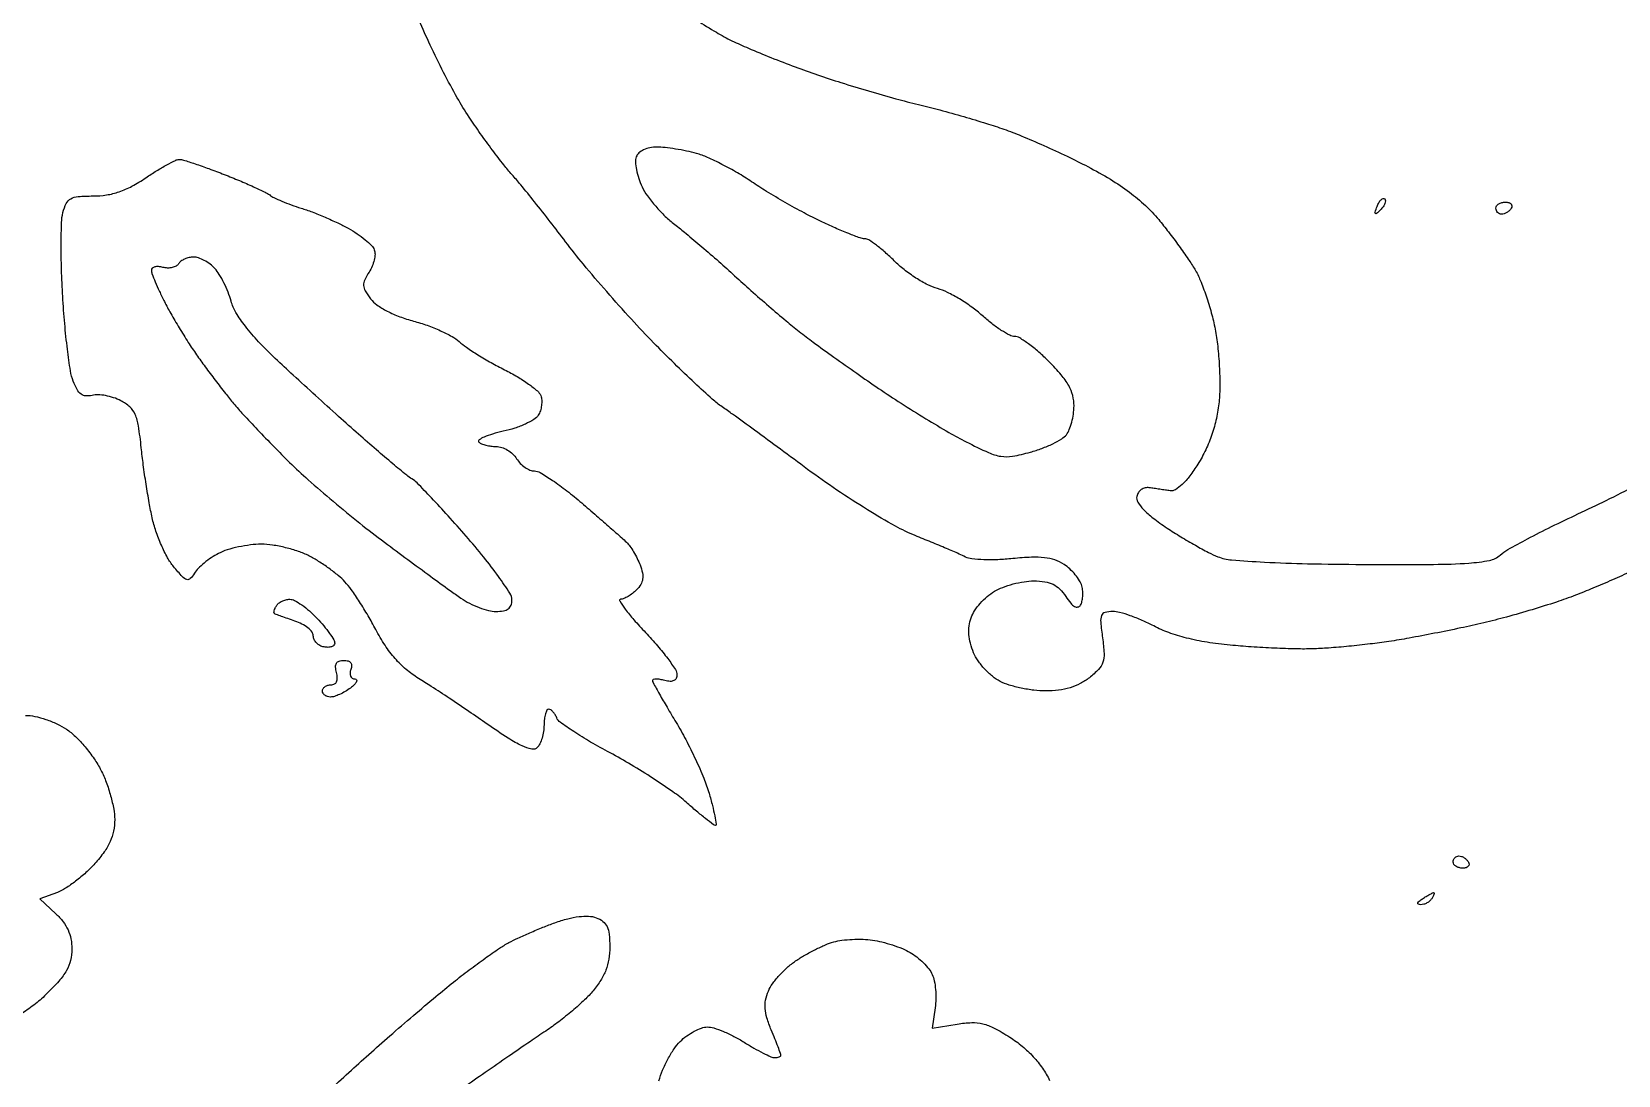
# Model space of a CAD drawing. Extents: x 0 to 102, y 0 to 135.
# Drawn here: x 36.16 to 58.12, y 46.62 to 61.07 of the extents above; entities that cross this region are included whole.
import ezdxf

# ---------------------------------------------------------------- set-up
doc = ezdxf.new("R2010")
doc.units = 0
doc.header["$MEASUREMENT"] = 0

msp = doc.modelspace()

# ---------------------------------------------------------------- linework, layer by layer
for points in [[(58.2997, 53.599465, -0.004886), (58.040623, 53.481998, -0.004846), (57.769401, 53.365334, -0.007067), (57.528, 53.268245, -0.012844), (57.26617, 53.174866, -0.006299), (56.928397, 53.068791, -0.006245), (56.574455, 52.967318, -0.009025), (56.259, 52.887217, -0.005394), (55.940494, 52.816051, -0.003685), (55.577177, 52.74177, -0.003713), (55.225811, 52.675334, -0.007486), (54.9477, 52.629174, -0.00773), (54.686995, 52.594017, -0.005439), (54.392777, 52.562205, -0.00549), (54.110521, 52.537913, -0.011459), (53.8902, 52.526457, -0.012951), (53.664437, 52.525749, -0.005538), (53.362772, 52.535962, -0.005475), (53.041275, 52.553943, -0.007177), (52.7481, 52.577793, -0.015889), (52.429204, 52.61861, -0.021795), (52.145919, 52.676821, -0.024421), (51.899241, 52.751799, -0.03555), (51.691273, 52.843422, 0.018391), (51.531881, 52.920274, 0.01838), (51.367242, 52.985221, 0.018564), (51.219655, 53.031176, 0.066281), (51.121842, 53.0442, 0.064423), (51.017071, 53.030645, 0.242375), (50.969349, 52.987687, 0.114355), (50.957261, 52.898405, 0.01077), (50.982739, 52.677208, -0.020492), (51.003161, 52.463418, -0.093837), (50.986715, 52.340367, -0.111639), (50.927893, 52.242758, -0.034907), (50.800511, 52.127308, -0.047469), (50.674239, 52.046077, -0.045947), (50.533552, 51.989075, -0.042472), (50.374809, 51.955534, -0.030844), (50.19449, 51.9444, -0.029871), (50.032753, 51.954071, -0.02196), (49.855515, 51.983285, -0.022333), (49.689726, 52.025959, -0.045196), (49.565013, 52.076775, -0.05264), (49.458885, 52.146676, -0.033999), (49.351673, 52.247679, -0.034028), (49.259296, 52.362098, -0.053339), (49.198218, 52.472688, -0.034713), (49.153625, 52.603465, -0.047614), (49.133332, 52.726031, -0.051048), (49.137212, 52.843247, -0.050124), (49.164719, 52.957999, -0.06197), (49.211878, 53.053374, -0.034282), (49.290785, 53.156842, -0.033617), (49.386504, 53.252203, -0.045719), (49.485318, 53.323486, -0.043508), (49.600369, 53.378581, -0.02552), (49.745925, 53.424984, -0.025385), (49.897382, 53.456764, -0.039037), (50.030853, 53.4672, -0.036134), (50.18512, 53.456037, -0.07745), (50.298864, 53.420968, -0.084514), (50.39032, 53.355361, -0.050003), (50.474987, 53.250652, 0.025875), (50.541713, 53.159477, 0.090906), (50.596831, 53.112486, 0.196048), (50.641553, 53.106299, 0.194267), (50.678068, 53.133117, 0.082442), (50.69847, 53.182882, 0.039185), (50.708589, 53.251597, 0.037452), (50.708064, 53.326859, 0.04351), (50.696039, 53.397413, 0.073506), (50.665001, 53.470311, 0.035271), (50.605804, 53.553268, 0.034008), (50.530531, 53.632737, 0.041142), (50.449552, 53.695881, 0.062621), (50.324162, 53.75722, 0.054441), (50.181383, 53.789315, 0.039521), (49.997553, 53.795445, 0.01462), (49.738981, 53.776041, -0.016058), (49.534107, 53.761258, -0.018453), (49.338018, 53.760667, -0.017836), (49.173145, 53.772154, -0.093299), (49.086387, 53.798165, 0.016222), (48.999189, 53.83974, 0.002471), (48.822245, 53.916125, 0.002764), (48.612388, 54.004122, 0.002391), (48.3912, 54.094201, -0.031866), (48.114598, 54.226341, -0.010669), (47.728034, 54.453208, -0.010463), (47.30511, 54.726068, -0.010989), (46.900951, 55.012095, 0.000819), (46.523027, 55.291262, 0.000972), (46.16514, 55.553653, 0.000843), (45.862347, 55.773965, 0.006234), (45.716551, 55.876923, -0.032189), (45.581381, 55.983299, -0.005344), (45.337171, 56.207088, -0.005845), (45.055467, 56.47708, -0.005144), (44.767756, 56.765223, -0.008663), (44.460565, 57.090354, -0.005775), (44.119513, 57.47287, -0.005814), (43.797207, 57.851681, -0.011332), (43.550611, 58.1625, 0.003211), (43.337527, 58.440226, 0.003216), (43.121007, 58.715044, 0.003143), (42.929027, 58.95244, 0.012777), (42.807671, 59.0931, -0.018303), (42.694632, 59.227086, -0.006023), (42.538117, 59.432053, -0.00599), (42.369796, 59.663818, -0.00675), (42.213773, 59.890583, -0.019435), (42.051385, 60.155274, -0.009176), (41.861651, 60.508373, -0.009079), (41.676298, 60.885738, -0.012661), (41.525307, 61.230227, -0.004213)], [(45.369262, 61.229851, 0.010149), (45.637344, 61.062902, 0.021369), (45.8532, 60.946667, 0.012541), (46.081856, 60.842866, 0.005327), (46.393054, 60.714797, 0.005267), (46.728223, 60.585097, 0.006877), (47.0376, 60.473938, 0.006914), (47.362079, 60.36736, 0.004338), (47.744274, 60.251286, 0.004354), (48.122562, 60.143545, 0.007936), (48.4335, 60.063192, -0.00642), (48.729694, 59.987607, -0.004531), (49.060598, 59.8954, -0.004573), (49.375416, 59.801465, -0.009604), (49.6179, 59.72156, -0.014071), (49.858708, 59.629357, -0.00637), (50.168998, 59.495767, -0.006301), (50.493035, 59.346415, -0.008576), (50.781177, 59.203065, -0.017059), (51.091655, 59.02821, -0.023926), (51.355137, 58.849931, -0.026586), (51.576488, 58.665048, -0.033304), (51.759802, 58.470309, -0.008541), (51.896422, 58.298401, -0.006557), (52.039927, 58.106191, -0.006635), (52.169454, 57.922803, -0.015619), (52.25992, 57.7818, -0.037718), (52.335207, 57.631286, -0.015333), (52.415481, 57.416547, -0.015069), (52.488049, 57.179386, -0.018575), (52.540696, 56.954187, -0.020888), (52.576853, 56.716144, -0.013673), (52.599487, 56.439477, -0.013761), (52.606748, 56.16823, -0.025527), (52.595348, 55.948365, -0.027634), (52.558654, 55.718207, -0.028316), (52.496999, 55.495406, -0.028586), (52.411247, 55.283022, -0.029447), (52.302566, 55.083978, -0.021244), (52.190685, 54.92084, -0.04099), (52.085676, 54.802446, -0.053449), (51.992102, 54.730344, -0.176245), (51.916968, 54.71505, 0.000245), (51.852222, 54.724677, 0.000142), (51.774307, 54.7362, 0.000142), (51.696103, 54.747721, 0.000238), (51.630391, 54.75735, 0.095409), (51.572895, 54.754749, 0.091635), (51.519567, 54.731048, 0.092477), (51.478607, 54.690088, 0.099437), (51.456463, 54.63811, 0.190963), (51.470264, 54.559072, 0.053448), (51.548339, 54.457858, 0.03858), (51.681903, 54.338367, 0.016712), (51.876222, 54.199848, 0.009393), (52.066694, 54.078543, 0.008524), (52.267796, 53.960375, 0.008567), (52.451338, 53.860803, 0.026957), (52.5789, 53.802911, 0.072176), (52.768998, 53.758796, 0.007694), (53.222752, 53.727646, 0.008196), (53.821046, 53.705641, 0.004001), (54.584704, 53.696193, 0.002349), (55.565892, 53.696516, 0.015783), (56.052627, 53.714334, 0.030459), (56.339158, 53.751519, 0.137255), (56.488784, 53.826166, -0.056792), (56.593407, 53.90119, -0.005534), (56.867399, 54.050009, -0.006957), (57.199446, 54.219759, -0.005452), (57.564132, 54.39492, 0.005002), (57.955317, 54.582375, 0.004169), (58.367282, 54.789163, 0.004209)], [(36.076262, 51.606, -0.053674), (36.202944, 51.592362, -0.028006), (36.356135, 51.549884, -0.027497), (36.510119, 51.488119, -0.03754), (36.640439, 51.414967, -0.046755), (36.764303, 51.314807, -0.024468), (36.899374, 51.169367, -0.024111), (37.024366, 51.005394, -0.033841), (37.11825, 50.847141, -0.027701), (37.191138, 50.680534, -0.021201), (37.252685, 50.491406, -0.02162), (37.295218, 50.308917, -0.046471), (37.3086, 50.165242, -0.048131), (37.293101, 50.004604, -0.057559), (37.24713, 49.859778, -0.050452), (37.163636, 49.715021, -0.026722), (37.03365, 49.553429, -0.025221), (36.910556, 49.429318, -0.021006), (36.768082, 49.310025, -0.021518), (36.628153, 49.211801, -0.052538), (36.515688, 49.155516), (36.272676, 49.064309), (36.494538, 48.858694, -0.042), (36.594466, 48.749131, -0.057286), (36.663249, 48.634654, -0.058876), (36.703007, 48.510098, -0.047877), (36.7164, 48.370554, -0.05975), (36.697584, 48.213661, -0.069901), (36.64224, 48.074408, -0.052276), (36.53654, 47.927075, -0.018536), (36.35685, 47.739468, -0.027327), (36.190456, 47.594924, -0.024497), (36.003288, 47.463658, -0.025548)], [(40.267157, 46.405479, -0.000938), (40.550149, 46.662256, -0.001023), (40.826125, 46.9107, -0.003427), (41.116464, 47.167434, -0.002484), (41.443153, 47.449498, -0.002509), (41.756048, 47.714245, -0.005479), (41.999082, 47.913306, -0.007103), (42.213881, 48.08039, -0.006888), (42.435531, 48.243058, -0.006825), (42.634373, 48.380759, -0.025161), (42.7653, 48.459549, -0.014654), (42.889538, 48.521429, -0.006443), (43.05731, 48.596336, -0.00637), (43.237434, 48.671283, -0.008495), (43.402977, 48.734458, -0.022174), (43.579434, 48.78967, -0.034317), (43.736175, 48.819862, -0.040727), (43.869495, 48.825234, -0.078455), (43.974027, 48.804292, -0.075398), (44.067324, 48.752738, -0.120956), (44.123844, 48.682085, -0.084947), (44.152912, 48.574755, -0.023755), (44.1612, 48.400417, -0.038841), (44.14795, 48.230104, -0.051581), (44.108279, 48.079985, -0.050243), (44.037708, 47.938202, -0.034332), (43.931498, 47.792796, -0.028933), (43.813573, 47.668065, -0.012704), (43.644148, 47.516387, -0.012523), (43.455753, 47.364122, -0.016399), (43.275848, 47.235171, 0.002478), (43.063179, 47.091526, 0.000907), (42.763787, 46.886338, 0.000899), (42.437334, 46.660868, 0.001077), (42.1308, 46.447361, -0.00682)], [(44.842505, 46.54673, -0.033859), (44.892418, 46.692107, -0.02435), (44.966648, 46.846917, -0.024734), (45.052169, 46.987902, -0.047707), (45.136134, 47.089625, -0.038465), (45.226239, 47.166839, -0.034926), (45.329964, 47.232129, -0.03672), (45.431352, 47.277231, -0.086504), (45.512636, 47.2914, -0.076735), (45.601947, 47.277612, -0.021739), (45.734454, 47.229272, -0.021359), (45.881307, 47.160854, -0.021101), (46.0224, 47.0799, 0.010717), (46.157009, 46.998907, 0.013748), (46.284365, 46.930528, 0.011608), (46.392757, 46.87923, 0.105088), (46.443719, 46.8684, 0.035245), (46.476765, 46.870732, 0.053529), (46.504655, 46.877791, 0.069907), (46.523798, 46.88811, 0.238576), (46.53, 46.900368, 0.088529), (46.526013, 46.922708, 0.002399), (46.491043, 47.016183, 0.00491), (46.448197, 47.125799, 0.003337), (46.397381, 47.249739, -0.023619), (46.336458, 47.417392, -0.056618), (46.31175, 47.547123, -0.068039), (46.318858, 47.663938, -0.049284), (46.356825, 47.788821, -0.058825), (46.412283, 47.887702, -0.026868), (46.505788, 48.002772, -0.026156), (46.618497, 48.114806, -0.032615), (46.734654, 48.205869, -0.019531), (46.861712, 48.285638, -0.01463), (47.007341, 48.363748, -0.014846), (47.148977, 48.429283, -0.032491), (47.26166, 48.46898, -0.037046), (47.375308, 48.491982, -0.019458), (47.519015, 48.504477, -0.019251), (47.668016, 48.505866, -0.027962), (47.799, 48.494694, -0.026452), (47.928817, 48.469203, -0.017662), (48.074344, 48.427025, -0.017806), (48.212926, 48.375962, -0.033049), (48.320541, 48.323351, -0.037283), (48.412741, 48.260905, -0.028869), (48.503349, 48.180214, -0.029603), (48.579452, 48.094542, -0.060034), (48.626288, 48.017668, -0.059549), (48.654211, 47.92999, -0.026475), (48.670736, 47.809613, -0.02575), (48.674923, 47.678823, -0.031608), (48.664831, 47.557061), (48.623069, 47.272823), (48.971451, 47.331681, -0.032496), (49.171762, 47.352265, -0.070501), (49.325306, 47.336341, -0.060921), (49.481891, 47.276363, -0.019352), (49.698385, 47.15062, -0.031845), (49.871832, 47.02454, -0.03383), (50.024165, 46.879794, -0.034866), (50.151412, 46.72036, -0.039014), (50.250029, 46.550455, -0.030705)]]:
    msp.add_lwpolyline(points, format="xyb")
for points in [[(38.202009, 59.303061, -0.07956), (38.260187, 59.294765, -0.005251), (38.421916, 59.242796, -0.007495), (38.613983, 59.175631, -0.005526), (38.824656, 59.095743, -0.005742), (39.03579, 59.01019, -0.007206), (39.229376, 58.925849, -0.005904), (39.38949, 58.851037, -0.055013), (39.454047, 58.810668, 0.056389), (39.511945, 58.774684, 0.011687), (39.621572, 58.725721, 0.012141), (39.752273, 58.674666, 0.011185), (39.8889, 58.628516, -0.015763), (40.041161, 58.575528, -0.009256), (40.219936, 58.503097, -0.009252), (40.396168, 58.423983, -0.015558), (40.540632, 58.350315, -0.02207), (40.664107, 58.275151, -0.024511), (40.776063, 58.191802, -0.02488), (40.863632, 58.112048, -0.104355), (40.902101, 58.052603, -0.103276), (40.912013, 57.991406, -0.046021), (40.900789, 57.91012, -0.042906), (40.872463, 57.823177, -0.044862), (40.830038, 57.74371, 0.034383), (40.769503, 57.635818, 0.125847), (40.754648, 57.559475, 0.118621), (40.777882, 57.482828, 0.028953), (40.85168, 57.372216, 0.079865), (40.938683, 57.288666, 0.032095), (41.080394, 57.203413, 0.02941), (41.254879, 57.12578, 0.025481), (41.445754, 57.064875, -0.021385), (41.632082, 57.007098, -0.019728), (41.817976, 56.932225, -0.020163), (41.978176, 56.852321, -0.059726), (42.077843, 56.780822, 0.035795), (42.176683, 56.702507, 0.010966), (42.336504, 56.598582, 0.010914), (42.521069, 56.489747, 0.011739), (42.705825, 56.391793, -0.017893), (42.881193, 56.296033, -0.02188), (43.037526, 56.193757, -0.021038), (43.159408, 56.098152, -0.124934), (43.205739, 56.032561, -0.075273), (43.219282, 55.970882, -0.047634), (43.21712, 55.897134, -0.046781), (43.200756, 55.823265, -0.062417), (43.171757, 55.761051, -0.115551), (43.112795, 55.702737, -0.029867), (42.994045, 55.639385, -0.028759), (42.846162, 55.581539, -0.025814), (42.687222, 55.538621, 0.017096), (42.538575, 55.501249, 0.033483), (42.423858, 55.459706, 0.047691), (42.353316, 55.420276, 0.468094), (42.350629, 55.390571, 0.099446), (42.386601, 55.366634, 0.033676), (42.446546, 55.346663, 0.031934), (42.51751, 55.332984, 0.031653), (42.58985, 55.3284, -0.081922), (42.665394, 55.315939, -0.053136), (42.745931, 55.278697, -0.051929), (42.819025, 55.223927, -0.066527), (42.872567, 55.1592, 0.05394), (42.923426, 55.094477, 0.048871), (42.988545, 55.039702, 0.052005), (43.057394, 55.002291, 0.098777), (43.119004, 54.99, -0.135511), (43.200218, 54.967577, -0.013976), (43.369458, 54.859883, -0.016591), (43.566743, 54.716691, -0.012529), (43.773937, 54.547049, -0.000999), (43.978536, 54.370073, -0.001243), (44.168032, 54.20467, -0.001009), (44.326517, 54.065073, -0.009438), (44.393522, 54.00352, -0.048558), (44.439712, 53.949984, -0.019881), (44.491989, 53.869328, -0.019448), (44.541661, 53.777626, -0.023557), (44.58069, 53.687932, -0.037421), (44.613573, 53.577139, -0.088248), (44.616807, 53.491313, -0.101364), (44.590516, 53.417087, -0.060811), (44.532675, 53.343161, -0.031554), (44.47632, 53.293502, -0.031884), (44.414351, 53.251517, -0.033619), (44.355873, 53.222215, -0.099654), (44.312085, 53.2134, 0.591065), (44.299, 53.189626, 0.019498), (44.375798, 53.078206, 0.018968), (44.495891, 52.929822, 0.009797), (44.656528, 52.753164, -0.012474), (44.823241, 52.567841, -0.016842), (44.963939, 52.391685, -0.013892), (45.070304, 52.240305, -0.147228), (45.0918, 52.168884, -0.110389), (45.080479, 52.118229, -0.174319), (45.049345, 52.087067, -0.126971), (44.996904, 52.077086, -0.047857), (44.9226, 52.089087, 0.022799), (44.857717, 52.102929, 0.040098), (44.803102, 52.107552, 0.052687), (44.764646, 52.103656, 0.355013), (44.7534, 52.089813, 0.126572), (44.761229, 52.059383, 0.001984), (44.849198, 51.901217, 0.005121), (44.954535, 51.718003, 0.003353), (45.079521, 51.508896, -0.015915), (45.213906, 51.270674, -0.011713), (45.348006, 50.998891, -0.011862), (45.462818, 50.735607, -0.025738), (45.535556, 50.52735, -0.008024), (45.582427, 50.357009, -0.013834), (45.615205, 50.213669, -0.007823), (45.636496, 50.097646, -0.463667), (45.624267, 50.0832, -0.164559), (45.59739, 50.092292, -0.00374), (45.488999, 50.176392, -0.007988), (45.363131, 50.278871, -0.005275), (45.221639, 50.40045, 0.02598), (45.035139, 50.547736, 0.010045), (44.762491, 50.732834, 0.009913), (44.45835, 50.922036, 0.012078), (44.166114, 51.08647, -0.009778), (43.896939, 51.236302, -0.013631), (43.66264, 51.381482, -0.010007), (43.475278, 51.510217, -0.146629), (43.426856, 51.57292, 0.044848), (43.404771, 51.617942, 0.051695), (43.375877, 51.656031, 0.059116), (43.34488, 51.682162, 0.14662), (43.316724, 51.6906, 0.271515), (43.291691, 51.675925, 0.055167), (43.270836, 51.626608, 0.044267), (43.256467, 51.556223, 0.028234), (43.25175, 51.472755, -0.038342), (43.244815, 51.382456, -0.03488), (43.224139, 51.291291, -0.036679), (43.193861, 51.212311, -0.086714), (43.157755, 51.160915, -0.252929), (43.081801, 51.138255, -0.058023), (42.950333, 51.182034, -0.033904), (42.756867, 51.289022, -0.009148), (42.465671, 51.48451, 0.002953), (42.210834, 51.660209, 0.002507), (41.939675, 51.842825, 0.002527), (41.691035, 52.006661, 0.007108), (41.514916, 52.117903, -0.038513), (41.342857, 52.242337, -0.037033), (41.189476, 52.393208, -0.034403), (41.050562, 52.575623, -0.025318), (40.921778, 52.794703, 0.012093), (40.816161, 52.985762, 0.010852), (40.697688, 53.178616, 0.01095), (40.583824, 53.347038, 0.033217), (40.496603, 53.454283, 0.03318), (40.403555, 53.541885, 0.016039), (40.273954, 53.641816, 0.015828), (40.13171, 53.737701, 0.021906), (39.99802, 53.813833, 0.036204), (39.852703, 53.875526, 0.022462), (39.674714, 53.927516, 0.022493), (39.493437, 53.963187, 0.037346), (39.338169, 53.9748, 0.030755), (39.187754, 53.965539, 0.022103), (39.021742, 53.937524, 0.022436), (38.865559, 53.896603, 0.044064), (38.746804, 53.847902, 0.028529), (38.646323, 53.788448, 0.024181), (38.547328, 53.71479, 0.024886), (38.463597, 53.638672, 0.060474), (38.412335, 53.572952, -0.057797), (38.354973, 53.498597, -0.284384), (38.305793, 53.486348, -0.13161), (38.245509, 53.525137, -0.011199), (38.123733, 53.665412, -0.048278), (38.040319, 53.788379, -0.021817), (37.954472, 53.963434, -0.02136), (37.879274, 54.157546, -0.027312), (37.827714, 54.342212, -0.010444), (37.786807, 54.547408, -0.005312), (37.743525, 54.806921, -0.005274), (37.704532, 55.075657, -0.007862), (37.676611, 55.311542, 0.01217), (37.638184, 55.613845, 0.064882), (37.592224, 55.773462, 0.107166), (37.518131, 55.876492, 0.064232), (37.393662, 55.962661, 0.03986), (37.293808, 56.004593, 0.033583), (37.182692, 56.033055, 0.034909), (37.077241, 56.04511, 0.075094), (36.99611, 56.036489, -0.082686), (36.910303, 56.028677, -0.142812), (36.843691, 56.053592, -0.10678), (36.788252, 56.117261, -0.034436), (36.735253, 56.231369, -0.052651), (36.696496, 56.376614, -0.007975), (36.654608, 56.674698, -0.008863), (36.616877, 57.029543, -0.007564), (36.589407, 57.404774, -0.006902), (36.572863, 57.779269, -0.008289), (36.568008, 58.131867, -0.00725), (36.573138, 58.428239, -0.053576), (36.592673, 58.568024, -0.051218), (36.638325, 58.69377, -0.155563), (36.700196, 58.758965, -0.107835), (36.803123, 58.789462, -0.018306), (37.008941, 58.797, 0.038819), (37.196333, 58.811571, 0.044295), (37.370837, 58.854965, 0.040582), (37.547009, 58.932244, 0.025266), (37.740019, 59.049261, -0.010077), (37.889146, 59.145983, -0.013221), (38.029294, 59.227872, -0.010738), (38.148495, 59.290062, -0.111014)], [(44.814195, 59.473328, 0.048845), (44.71678, 59.463986, 0.061076), (44.630495, 59.435849, 0.070855), (44.564562, 59.392775, 0.121651), (44.527243, 59.33921, 0.107192), (44.516346, 59.268469, 0.033709), (44.530105, 59.161664, 0.031925), (44.562069, 59.041188, 0.03046), (44.609512, 58.923795, 0.044809), (44.68341, 58.798971, 0.0224), (44.797294, 58.654893, 0.022041), (44.929423, 58.515248, 0.030237), (45.060717, 58.402735, -0.011128), (45.217495, 58.278446, -0.003994), (45.435362, 58.09473, -0.00396), (45.67106, 57.889475, -0.004682), (45.890552, 57.691558, 0.00446), (46.114636, 57.489321, 0.003362), (46.36437, 57.270925, 0.003399), (46.601896, 57.068806, 0.00784), (46.7838, 56.920936, 0.008314), (46.978753, 56.772654, 0.002906), (47.263905, 56.5657, 0.002884), (47.580375, 56.341564, 0.003366), (47.8836, 56.13245, 0.006825), (48.195061, 55.926896, 0.005437), (48.536433, 55.71343, 0.0055), (48.857022, 55.522585, 0.013766), (49.096211, 55.392405, 0.011203), (49.405071, 55.243784, 0.067035), (49.57568, 55.192461, 0.084261), (49.736521, 55.194035, 0.023108), (49.984511, 55.250562, 0.022042), (50.143202, 55.302166, 0.023365), (50.293604, 55.366678, 0.023796), (50.417103, 55.434066, 0.090699), (50.482359, 55.49223, 0.070584), (50.522149, 55.561568, 0.029978), (50.555936, 55.663489, 0.02892), (50.579496, 55.778336, 0.033603), (50.588109, 55.889497, 0.066643), (50.570123, 56.035067, 0.064381), (50.514443, 56.172625, 0.048605), (50.410735, 56.320905, 0.019486), (50.242447, 56.502847, 0.016939), (50.099702, 56.636235, 0.021521), (49.958869, 56.748871, 0.020145), (49.835708, 56.831565, 0.13863), (49.766251, 56.8512, -0.122756), (49.697624, 56.868306, -0.02132), (49.581516, 56.936526, -0.022049), (49.44936, 57.030462, -0.018173), (49.316891, 57.14167, 0.02714), (49.172071, 57.258887, 0.020995), (49.002706, 57.370868, 0.021422), (48.835291, 57.462192, 0.046818), (48.698813, 57.514025, -0.05158), (48.563495, 57.566895, -0.023945), (48.399934, 57.661287, -0.023419), (48.236099, 57.777789, -0.030119), (48.097805, 57.900355, 0.01562), (47.973694, 58.016944, 0.020259), (47.852555, 58.115389, 0.018381), (47.747199, 58.188265, 0.142895), (47.69043, 58.204867, -0.08723), (47.626258, 58.216191, -0.00736), (47.468628, 58.276137, -0.009598), (47.28182, 58.35453, -0.007275), (47.0799, 58.447396, -0.011534), (46.853007, 58.562275, -0.006987), (46.589647, 58.708113, -0.006998), (46.332139, 58.860272, -0.012219), (46.123754, 58.994466, 0.016542), (45.929086, 59.11746, 0.013869), (45.715068, 59.23512, 0.014095), (45.513381, 59.331736, 0.036928), (45.362354, 59.385965, 0.016181), (45.225361, 59.419279, 0.012037), (45.07228, 59.447471, 0.012197), (44.926472, 59.467075, 0.026821)], [(54.889061, 58.756939, -0.20742), (54.8993, 58.73103, -0.082976), (54.891629, 58.692842, -0.063152), (54.868065, 58.64866, -0.043285), (54.831298, 58.60524, -0.011214), (54.775416, 58.552209, -0.400052), (54.75907, 58.552606, -0.286372), (54.754661, 58.571644, -0.008399), (54.783939, 58.652599, -0.036269), (54.809487, 58.707386, -0.070189), (54.838646, 58.745824, -0.120343), (54.866373, 58.762525, -0.278911)], [(56.560093, 58.7124, -0.066118), (56.606761, 58.706202, -0.138808), (56.637883, 58.687549, -0.191142), (56.648832, 58.659918, -0.139169), (56.6397, 58.6278, -0.06081), (56.613795, 58.595439, -0.051032), (56.579389, 58.568051, -0.053229), (56.542119, 58.549401, -0.089642), (56.507807, 58.5432, -0.105429), (56.477433, 58.549677, -0.099231), (56.451585, 58.568051, -0.096318), (56.434259, 58.595505, -0.092995), (56.4282, 58.6278, -0.153634), (56.438354, 58.660065, -0.097988), (56.466944, 58.687549, -0.080552), (56.509662, 58.706094, -0.062283)], [(38.400281, 57.951, 0.054836), (38.338269, 57.944178, 0.049367), (38.276873, 57.923984, 0.052451), (38.225113, 57.894263, 0.098107), (38.192345, 57.85903, -0.128025), (38.158761, 57.826946, -0.070103), (38.105303, 57.80634, -0.06247), (38.041135, 57.799697, -0.058608), (37.975852, 57.80881, 0.045608), (37.914698, 57.818969, 0.077384), (37.863098, 57.814781, 0.11525), (37.828908, 57.797631, 0.222668), (37.8162, 57.770509, 0.08963), (37.825029, 57.721653, 0.008709), (37.869233, 57.609346, 0.010825), (37.927599, 57.476533, 0.008359), (37.996739, 57.33428, 0.012262), (38.084744, 57.170731, 0.006444), (38.201681, 56.971638, 0.006406), (38.326797, 56.770633, 0.009793), (38.440889, 56.599923, 0.006207), (38.560086, 56.43337, 0.004118), (38.70078, 56.245115, 0.004145), (38.840449, 56.064535, 0.008059), (38.955448, 55.923123, 0.011405), (39.087023, 55.773612, 0.003791), (39.28641, 55.560469, 0.003772), (39.510968, 55.327582, 0.004285), (39.729733, 55.107899, 0.013602), (39.986124, 54.868222, 0.006289), (40.331642, 54.570073, 0.006224), (40.702846, 54.265628, 0.008604), (41.043885, 54.002442, 0.001028), (41.366219, 53.763454, 0.001117), (41.680788, 53.532308, 0.001048), (41.951174, 53.335426, 0.005469), (42.10156, 53.228893, 0.033347), (42.219846, 53.158192, 0.027307), (42.354534, 53.098453, 0.02813), (42.484919, 53.057173, 0.062675), (42.58801, 53.0442, 0.041759), (42.690734, 53.052794, 0.115451), (42.757241, 53.080664, 0.149083), (42.794571, 53.129964, 0.088257), (42.8076, 53.203202, 0.146052), (42.779183, 53.29841, 0.010471), (42.621548, 53.528307, 0.014008), (42.41685, 53.797573, 0.010099), (42.174233, 54.086664, 0.004162), (41.923087, 54.36915, 0.005736), (41.69252, 54.618374, 0.003749), (41.495436, 54.823459, 0.067564), (41.423767, 54.879412, -0.039442), (41.350554, 54.930233, -0.002782), (41.158446, 55.089174, -0.003918), (40.931638, 55.282, -0.002943), (40.684983, 55.4976, -0.002178), (40.408324, 55.744469, -0.001406), (40.089943, 56.032696, -0.001413), (39.780257, 56.316243, -0.002668), (39.532321, 56.547002, -0.015222), (39.299615, 56.779666, -0.024401), (39.117406, 56.993265, -0.028823), (38.987774, 57.182815, -0.068307), (38.920429, 57.339558, 0.027061), (38.878898, 57.463424, 0.021006), (38.820962, 57.593291, 0.021439), (38.756463, 57.710103, 0.047082), (38.695445, 57.791806, 0.046026), (38.629162, 57.852723, 0.039179), (38.549312, 57.904237, 0.040964), (38.468549, 57.939602, 0.082904)], [(39.73305, 53.2134, -0.124358), (39.799011, 53.196737, -0.028856), (39.897149, 53.136218, -0.028046), (40.005231, 53.051228, -0.024255), (40.108758, 52.950653, -0.014371), (40.202751, 52.84405, -0.018748), (40.282101, 52.741043, -0.016574), (40.341168, 52.65201, -0.139037), (40.3542, 52.60605, -0.194762), (40.3425, 52.577152, -0.114381), (40.31071, 52.556614, -0.082177), (40.262821, 52.547808, -0.052076), (40.20615, 52.552705, -0.076447), (40.149578, 52.572899, -0.076103), (40.10159, 52.60918, -0.081625), (40.069296, 52.655519, -0.1119), (40.0581, 52.704921, 0.164216), (40.04008, 52.758309, 0.05899), (39.983546, 52.81674, 0.050632), (39.901421, 52.870884, 0.041216), (39.8043, 52.911868, -0.003036), (39.704919, 52.945133, -0.00422), (39.616352, 52.976214, -0.00263), (39.542313, 53.003342, -0.053013), (39.520879, 53.014026, -0.253266), (39.513368, 53.027569, -0.061418), (39.516339, 53.053891, -0.048252), (39.527816, 53.08723, -0.031416), (39.547021, 53.123171, -0.088388), (39.577928, 53.157714, -0.053298), (39.62467, 53.186895, -0.051254), (39.679086, 53.206708, -0.061768)], [(40.480284, 52.3674, -0.067027), (40.53998, 52.359361, -0.163905), (40.576297, 52.334907, -0.176749), (40.588808, 52.294938, -0.080143), (40.577406, 52.2405, 0.073193), (40.566499, 52.191788, 0.118448), (40.573299, 52.150087, 0.148), (40.596491, 52.12206, 0.140804), (40.631805, 52.110909, -0.246776), (40.654738, 52.098083, -0.262228), (40.656376, 52.072523, -0.089575), (40.627017, 52.032048, -0.02926), (40.57068, 51.984009, -0.028807), (40.499674, 51.936471, -0.02702), (40.422173, 51.896287, -0.028056), (40.349551, 51.868268, -0.078188), (40.29573, 51.8598, -0.074813), (40.253423, 51.866166, -0.08866), (40.217527, 51.884651, -0.100678), (40.193531, 51.912137, -0.129981), (40.185, 51.9444, -0.139383), (40.194172, 51.976661, -0.100015), (40.21995, 52.004149, -0.085458), (40.258506, 52.022659, -0.069385), (40.30398, 52.029, 0.121219), (40.351502, 52.040693, 0.169691), (40.381129, 52.072362, 0.120594), (40.390504, 52.125115, 0.047946), (40.378713, 52.1982, -0.048287), (40.366084, 52.276815, -0.15201), (40.378583, 52.328126, -0.183423), (40.415885, 52.357518, -0.076279)], [(55.915607, 49.6602, -0.089642), (55.949919, 49.653999, -0.053229), (55.987189, 49.635349, -0.051032), (56.021595, 49.607961, -0.06081), (56.0475, 49.5756, -0.139169), (56.056632, 49.543482, -0.191142), (56.045683, 49.515851, -0.138808), (56.014561, 49.497198, -0.066118), (55.967893, 49.491, -0.062283), (55.917462, 49.497306, -0.080552), (55.874744, 49.515851, -0.097988), (55.846154, 49.543335, -0.153634), (55.836, 49.5756, -0.092995), (55.842059, 49.607895, -0.096318), (55.859385, 49.635349, -0.099231), (55.885233, 49.653723, -0.105429)], [(55.566043, 49.151305, -0.434568), (55.572095, 49.145431, -0.071273), (55.569147, 49.127368, -0.041889), (55.558126, 49.100388, -0.020509), (55.5399, 49.068, -0.075854), (55.512442, 49.035729, -0.054031), (55.473376, 49.008632, -0.053889), (55.429275, 48.990463, -0.074131), (55.386857, 48.984695, -0.102799), (55.356115, 48.991497, -0.37991), (55.348632, 49.008161, -0.147021), (55.366122, 49.033945, -0.027275), (55.413, 49.068, -0.008026), (55.463512, 49.099505, -0.01079), (55.510303, 49.126299, -0.008096), (55.549973, 49.147067, -0.104523)]]:
    msp.add_lwpolyline(points, format="xyb", close=True)

doc.saveas('drawing.dxf')
